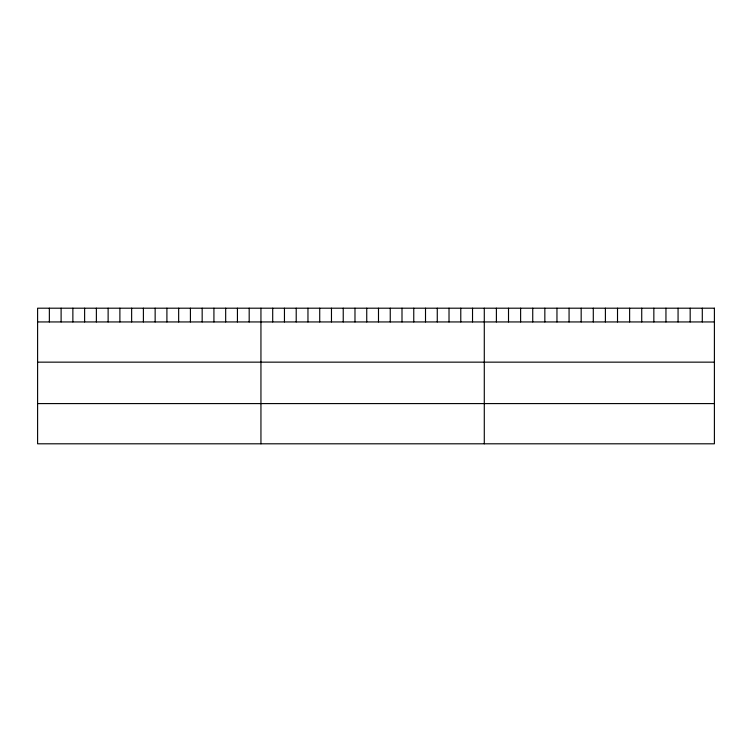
<?xml version="1.0" encoding="UTF-8"?>
<svg xmlns="http://www.w3.org/2000/svg" width="752" height="752" viewBox="0 0 752 752"><rect width="100%" height="100%" fill="white"/><g stroke="black" fill="none" stroke-linecap="round" stroke-linejoin="round"><path stroke-width="1.13" d="M37.6 321.941L714.4 321.941M37.6 362.154L714.4 362.154M37.6 403.589L714.4 403.589M702.293 308.198L702.293 321.941M690.176 308.198L690.176 321.941M678.069 308.198L678.069 321.941M665.952 308.198L665.952 321.941M653.845 308.198L653.845 321.941M641.729 308.198L641.729 321.941M629.621 308.198L629.621 321.941M617.514 308.198L617.514 321.941M605.398 308.198L605.398 321.941M593.29 308.198L593.29 321.941M581.174 308.198L581.174 321.941M569.067 308.198L569.067 321.941M556.959 308.198L556.959 321.941M544.843 308.198L544.843 321.941M532.736 308.198L532.736 321.941M520.619 308.198L520.619 321.941M508.512 308.198L508.512 321.941M496.395 308.198L496.395 321.941M484.288 308.198L484.288 443.802M472.529 308.198L472.529 321.941M460.779 308.198L460.779 321.941M449.019 308.198L449.019 321.941M437.269 308.198L437.269 321.941M425.51 308.198L425.51 321.941M413.76 308.198L413.76 321.941M402 308.198L402 321.941M390.25 308.198L390.25 321.941M378.491 308.198L378.491 321.941M366.741 308.198L366.741 321.941M354.982 308.198L354.982 321.941M343.232 308.198L343.232 321.941M331.472 308.198L331.472 321.941M319.722 308.198L319.722 321.941M307.963 308.198L307.963 321.941M296.213 308.198L296.213 321.941M284.453 308.198L284.453 321.941M272.703 308.198L272.703 321.941M260.944 308.198L260.944 443.802M249.185 308.198L249.185 321.941M237.435 308.198L237.435 321.941M225.675 308.198L225.675 321.941M213.925 308.198L213.925 321.941M202.166 308.198L202.166 321.941M190.416 308.198L190.416 321.941M178.656 308.198L178.656 321.941M166.906 308.198L166.906 321.941M155.147 308.198L155.147 321.941M143.397 308.198L143.397 321.941M131.638 308.198L131.638 321.941M119.888 308.198L119.888 321.941M108.128 308.198L108.128 321.941M96.378 308.198L96.378 321.941M84.619 308.198L84.619 321.941M72.869 308.198L72.869 321.941M61.109 308.198L61.109 321.941M49.359 308.198L49.359 321.941M714.4 308.198L37.6 308.198L37.6 443.802L714.4 443.802L714.4 308.198"/></g></svg>
